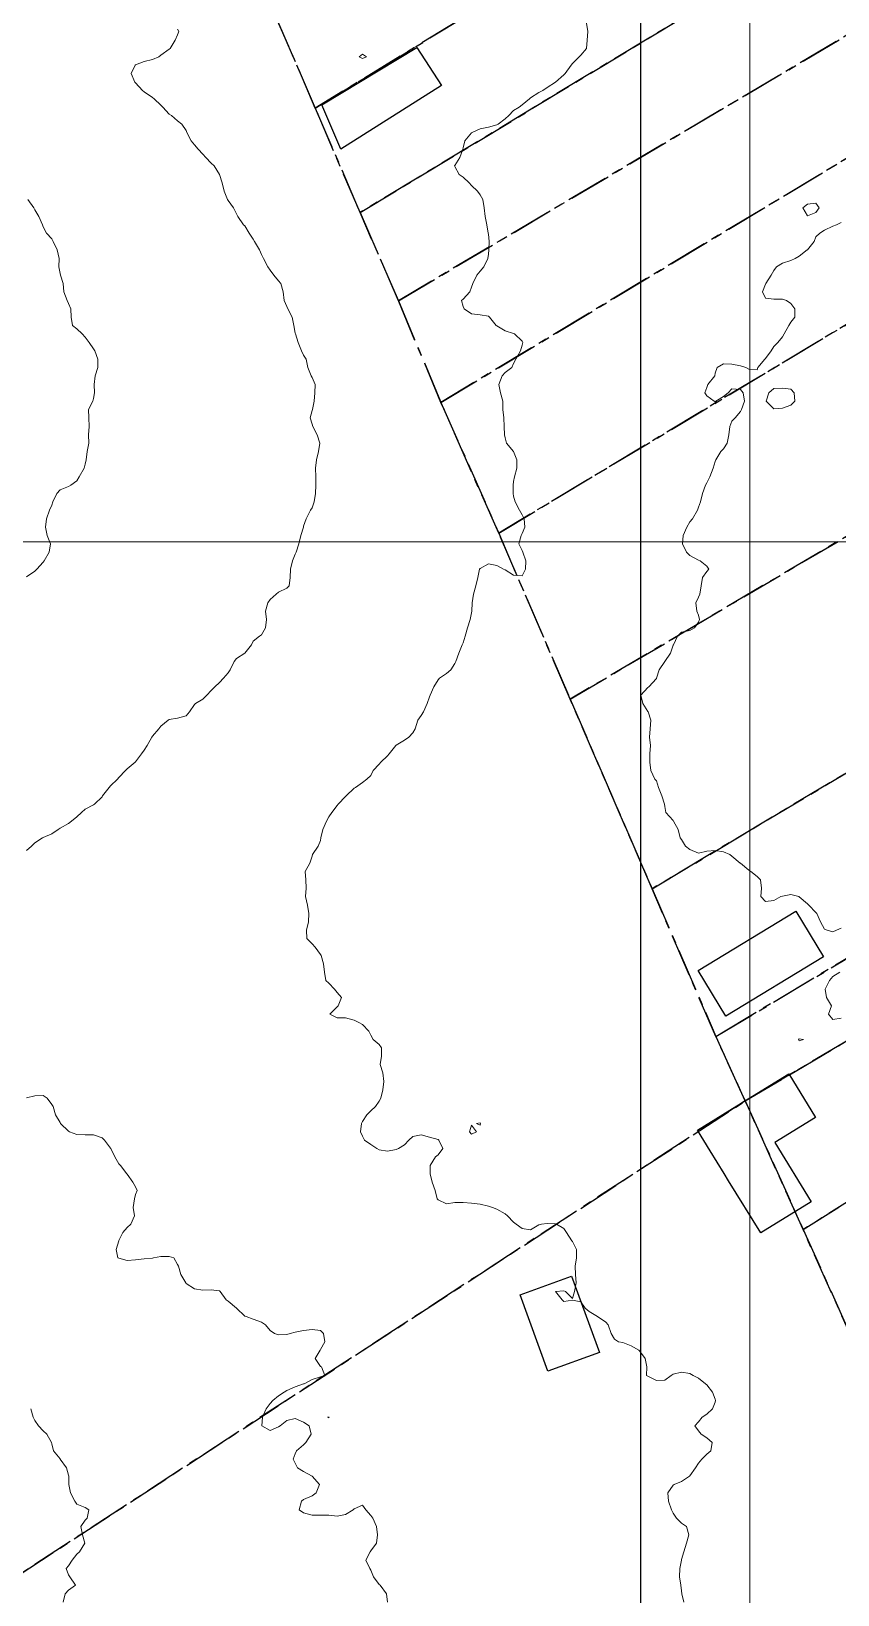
# Model space of a CAD drawing. Header units: centimetres. Extents: x 0 to 642158, y -847 to 649707.
# Drawn here: x 617224 to 617272, y 621224.7 to 621317.8 of the extents above; entities that cross this region are included whole.
import ezdxf

# ---------------------------------------------------------------- set-up
doc = ezdxf.new("R2010")
doc.units = ezdxf.units.CM
doc.header["$MEASUREMENT"] = 0
doc.linetypes.add('CENTERX2', pattern=[4, 2.5, -0.5, 0.5, -0.5])
doc.layers.add('MEV_grille', color=254, linetype='Continuous', lineweight=9)
doc.layers.add('WAL_topographie 0.5', color=253, linetype='Continuous', lineweight=20)
doc.layers.add('SPW_batiments', color=7, linetype='Continuous')
doc.layers.add('SPW_parcellaire cadastral', color=7, linetype='CENTERX2', lineweight=25, true_color=0xff0542)
picture_1 = doc.add_image_def('image2.png', size_in_pixel=(6614, 11023))

# ---------------------------------------------------------------- blocks, each defined once
blk = doc.blocks.new('*U114')
at = {"layer": 'MEV_grille', "transparency": 33554687}
blk.add_lwpolyline([(-1338.461, 0), (1338.461, 0)], dxfattribs=at)
blk = doc.blocks.new('*U115')
at = {"layer": 'MEV_grille', "color": 0, "linetype": 'ByBlock', "lineweight": -2, "transparency": 16777216}
blk.add_blockref('*U114', (0, -1100), dxfattribs=at)
blk = doc.blocks.new('*U112')
at = {"layer": 'MEV_grille', "transparency": 33554687}
blk.add_lwpolyline([(0, 1825.476), (0, -1825.476)], dxfattribs=at)
blk = doc.blocks.new('*U113')
at = {"layer": 'MEV_grille', "color": 0, "linetype": 'ByBlock', "lineweight": -2, "transparency": 16777216}
blk.add_blockref('*U112', (1900, 0), dxfattribs=at)

msp = doc.modelspace()

# ---------------------------------------------------------------- linework, layer by layer
at = {"layer": 'SPW_batiments'}
for points in [[(617248.451, 621314.535), (617242.469, 621310.75), (617241.335, 621313.4), (617246.985, 621316.801), (617248.451, 621314.535)], [(617271.207, 621262.672), (617265.394, 621259.126), (617263.736, 621261.844), (617269.549, 621265.39), (617271.207, 621262.672)], [(617265.29, 621249.761), (617264.459, 621251.112), (617263.697, 621252.353), (617266.71, 621254.205), (617269.131, 621255.692), (617270.724, 621253.1), (617268.303, 621251.612), (617270.474, 621248.079), (617267.461, 621246.228), (617265.55, 621249.337), (617265.29, 621249.761)], [(617256.201, 621243.654), (617257.856, 621239.104), (617254.792, 621237.99), (617253.138, 621242.54), (617256.201, 621243.654)]]:
    msp.add_lwpolyline(points, dxfattribs=at)
at = {"layer": 'SPW_parcellaire cadastral'}
for points in [[(617240.946, 621313.193), (617238.643, 621318.532), (617292.701, 621351.633), (617305.828, 621359.389), (617308.045, 621360.586), (617310.847, 621355.782), (617308.738, 621354.506), (617301.397, 621350.062), (617296.248, 621346.946), (617291.602, 621344.134), (617290.34, 621343.462), (617240.946, 621313.193)], [(617240.946, 621313.193), (617290.34, 621343.462), (617291.602, 621344.134), (617296.248, 621346.946), (617301.397, 621350.062), (617308.738, 621354.506), (617310.847, 621355.782), (617314.39, 621349.689), (617312.092, 621348.538), (617304.188, 621343.997), (617295.116, 621338.126), (617243.612, 621306.972), (617240.946, 621313.193)], [(617243.612, 621306.972), (617295.116, 621338.126), (617304.188, 621343.997), (617312.092, 621348.538), (617314.997, 621343.392), (617312.614, 621341.757), (617306.982, 621338.507), (617302.05, 621335.343), (617297.498, 621332.339), (617289.17, 621327.356), (617245.895, 621301.723), (617243.612, 621306.972)], [(617248.423, 621295.678), (617245.895, 621301.723), (617289.17, 621327.356), (617297.498, 621332.339), (617302.05, 621335.343), (617306.982, 621338.507), (617312.614, 621341.757), (617314.997, 621343.392), (617316.545, 621344.272), (617319.87, 621338.156), (617315.954, 621336.023), (617308.397, 621331.675), (617305.229, 621329.85), (617248.423, 621295.678)], [(617248.423, 621295.678), (617305.229, 621329.85), (617308.397, 621331.675), (617315.954, 621336.023), (617319.87, 621338.156), (617323.773, 621330.979), (617320.099, 621328.908), (617312.501, 621324.25), (617301.378, 621317.591), (617298.314, 621315.772), (617251.862, 621287.892), (617248.423, 621295.678)], [(617266.542, 621254.087), (617209.847, 621217.085), (617206.182, 621236.778), (617201.035, 621235.28), (617174.805, 621303.598), (617213.288, 621327.341), (617229.936, 621337.612), (617230.609, 621336.031), (617231.984, 621333.558), (617234.583, 621327.944), (617236.528, 621323.415), (617238.643, 621318.532), (617240.946, 621313.193), (617243.612, 621306.972), (617245.895, 621301.723), (617248.423, 621295.678), (617251.862, 621287.892), (617256.124, 621278.01), (617260.997, 621266.715), (617264.792, 621257.919), (617266.542, 621254.087)], [(617256.124, 621278.01), (617251.862, 621287.892), (617298.314, 621315.772), (617301.378, 621317.591), (617312.501, 621324.25), (617320.099, 621328.908), (617323.773, 621330.979), (617329.092, 621321.196), (617321.141, 621316.387), (617312.391, 621311.17), (617256.124, 621278.01)], [(617334.761, 621310.771), (617332.66, 621309.514), (617324.534, 621304.653), (617319.676, 621301.747), (617316.029, 621299.565), (617302.503, 621291.473), (617260.997, 621266.715), (617256.124, 621278.01), (617312.391, 621311.17), (617321.141, 621316.387), (617329.092, 621321.196), (617334.761, 621310.771)], [(617264.792, 621257.919), (617260.997, 621266.715), (617302.503, 621291.473), (617316.029, 621299.565), (617319.676, 621301.747), (617324.534, 621304.653), (617332.66, 621309.514), (617334.761, 621310.771), (617339.329, 621302.371), (617264.792, 621257.919)], [(617264.792, 621257.919), (617339.329, 621302.371), (617341.277, 621298.788), (617336.889, 621296.018), (617327.725, 621290.421), (617269.508, 621255.837), (617266.542, 621254.087), (617264.792, 621257.919)], [(617269.987, 621246.425), (617266.542, 621254.087), (617269.508, 621255.837), (617327.725, 621290.421), (617336.889, 621296.018), (617341.277, 621298.788), (617345.231, 621291.516), (617340.806, 621288.929), (617337.287, 621286.839), (617273.638, 621248.718), (617269.987, 621246.425)], [(617349.079, 621273.891), (617339.213, 621268.227), (617331.087, 621263.558), (617276.604, 621231.708), (617269.987, 621246.425), (617273.638, 621248.718), (617337.287, 621286.839), (617340.806, 621288.929), (617345.231, 621291.516), (617347.337, 621287.643), (617350.81, 621274.887), (617349.079, 621273.891)], [(617298.785, 621168.384), (617223.168, 621146.016), (617220.777, 621158.785), (617219.866, 621163.255), (617209.847, 621217.085), (617266.542, 621254.087), (617269.987, 621246.425), (617276.604, 621231.708), (617279.719, 621224.781), (617283.829, 621215.639), (617291.009, 621198.589), (617292.349, 621195.406), (617296.217, 621180.341), (617297.034, 621177.191), (617297.817, 621174.307), (617298.785, 621168.384)]]:
    msp.add_lwpolyline(points, dxfattribs=at)
at = {"layer": 'WAL_topographie 0.5'}
for points in [[(617232.75, 621317.9), (617232.818, 621317.75), (617232.75, 621317.562), (617232.611, 621317.25), (617232.3, 621316.75), (617232.25, 621316.712), (617231.75, 621316.341), (617231.63, 621316.25), (617231.25, 621316.097), (617230.75, 621315.973), (617230.25, 621315.768), (617230.225, 621315.75), (617229.974, 621315.25), (617230.193, 621314.75), (617230.25, 621314.692), (617230.661, 621314.25), (617230.75, 621314.162), (617231.25, 621313.832), (617231.352, 621313.75), (617231.75, 621313.37), (617231.86, 621313.25), (617232.25, 621312.844), (617232.382, 621312.75), (617232.75, 621312.429), (617233, 621312.25), (617233.25, 621311.861), (617233.304, 621311.75), (617233.564, 621311.25), (617233.75, 621311), (617233.967, 621310.75), (617234.25, 621310.446), (617234.427, 621310.25), (617234.75, 621309.917), (617234.917, 621309.75), (617235.25, 621309.25), (617235.25, 621309.25), (617235.4, 621308.75), (617235.515, 621308.25), (617235.726, 621307.75), (617235.75, 621307.7), (617236.071, 621307.25), (617236.25, 621306.893), (617236.324, 621306.75), (617236.678, 621306.25), (617236.75, 621306.178), (617237.007, 621305.75), (617237.25, 621305.396), (617237.324, 621305.25), (617237.628, 621304.75), (617237.75, 621304.475), (617237.868, 621304.25), (617238.113, 621303.75), (617238.25, 621303.538), (617238.477, 621303.25), (617238.75, 621302.917), (617238.891, 621302.75), (617239.031, 621302.25), (617239.083, 621301.75), (617239.25, 621301.375), (617239.304, 621301.25), (617239.571, 621300.75), (617239.663, 621300.25), (617239.75, 621299.806), (617239.763, 621299.75), (617239.933, 621299.25), (617240.114, 621298.75), (617240.25, 621298.485), (617240.398, 621298.25), (617240.5, 621297.75), (617240.702, 621297.25), (617240.75, 621297.167), (617240.929, 621296.75), (617240.911, 621296.25), (617240.875, 621295.75), (617240.769, 621295.25), (617240.75, 621295.194), (617240.647, 621294.75), (617240.75, 621294.387), (617240.788, 621294.25), (617241.061, 621293.75), (617241.205, 621293.25), (617241.139, 621292.75), (617241.018, 621292.25), (617240.952, 621291.75), (617240.97, 621291.25), (617240.974, 621290.75), (617240.961, 621290.25), (617240.884, 621289.75), (617240.75, 621289.406), (617240.667, 621289.25), (617240.4, 621288.75), (617240.25, 621288.3), (617240.237, 621288.25), (617240.093, 621287.75), (617239.964, 621287.25), (617239.804, 621286.75), (617239.75, 621286.632), (617239.595, 621286.25), (617239.468, 621285.75), (617239.454, 621285.25), (617239.397, 621284.75), (617239.25, 621284.611), (617238.75, 621284.386), (617238.607, 621284.25), (617238.25, 621283.95), (617238.115, 621283.75), (617237.98, 621283.25), (617238.038, 621282.75), (617237.974, 621282.25), (617237.75, 621281.844), (617237.613, 621281.75), (617237.25, 621281.464), (617237.153, 621281.25), (617236.75, 621280.75), (617236.75, 621280.75), (617236.25, 621280.432), (617236.114, 621280.25), (617235.867, 621279.75), (617235.75, 621279.583), (617235.475, 621279.25), (617235.25, 621279.007), (617234.971, 621278.75), (617234.75, 621278.523), (617234.493, 621278.25), (617234.25, 621278.007), (617233.821, 621277.75), (617233.75, 621277.682), (617233.453, 621277.25), (617233.25, 621277.009), (617232.75, 621276.868), (617232.25, 621276.787), (617232.192, 621276.75), (617231.75, 621276.391), (617231.621, 621276.25), (617231.25, 621275.802), (617231.219, 621275.75), (617230.928, 621275.25), (617230.75, 621274.974), (617230.602, 621274.75), (617230.25, 621274.28), (617230.217, 621274.25), (617229.75, 621273.85), (617229.641, 621273.75), (617229.25, 621273.347), (617229.177, 621273.25), (617228.75, 621272.843), (617228.668, 621272.75), (617228.279, 621272.25), (617228.25, 621272.2), (617227.8, 621271.75), (617227.75, 621271.713), (617227.25, 621271.455), (617227.021, 621271.25), (617226.75, 621271), (617226.422, 621270.75), (617226.25, 621270.611), (617225.75, 621270.326), (617225.641, 621270.25), (617225.25, 621269.985), (617224.75, 621269.779), (617224.702, 621269.75), (617224.25, 621269.453), (617224.053, 621269.25), (617223.75, 621268.994)], [(617257.094, 621318.25), (617257.171, 621317.75), (617257.125, 621317.25), (617257.088, 621316.75), (617256.75, 621316.353), (617256.656, 621316.25), (617256.25, 621315.856), (617256.177, 621315.75), (617255.826, 621315.25), (617255.75, 621315.177), (617255.25, 621314.75), (617255.25, 621314.75), (617254.75, 621314.433), (617254.482, 621314.25), (617254.25, 621314.123), (617253.75, 621313.802), (617253.693, 621313.75), (617253.25, 621313.389), (617253.083, 621313.25), (617252.75, 621313.055), (617252.463, 621312.75), (617252.25, 621312.558), (617251.838, 621312.25), (617251.75, 621312.2), (617251.25, 621312.066), (617250.75, 621311.962), (617250.28, 621311.75), (617250.25, 621311.733), (617249.855, 621311.25), (617249.75, 621310.839), (617249.727, 621310.75), (617249.553, 621310.25), (617249.25, 621309.771), (617249.237, 621309.75), (617249.25, 621309.715), (617249.505, 621309.25), (617249.75, 621309.085), (617250.113, 621308.75), (617250.25, 621308.586), (617250.592, 621308.25), (617250.75, 621308.039), (617250.913, 621307.75), (617251, 621307.25), (617251.059, 621306.75), (617251.149, 621306.25), (617251.244, 621305.75), (617251.25, 621305.694), (617251.294, 621305.25), (617251.283, 621304.75), (617251.25, 621304.5), (617251.21, 621304.25), (617250.968, 621303.75), (617250.75, 621303.495), (617250.552, 621303.25), (617250.326, 621302.75), (617250.25, 621302.531), (617250.145, 621302.25), (617249.75, 621301.814), (617249.654, 621301.75), (617249.75, 621301.393), (617249.798, 621301.25), (617250.25, 621300.944), (617250.75, 621300.888), (617251.25, 621300.811), (617251.306, 621300.75), (617251.718, 621300.25), (617251.75, 621300.225), (617252.25, 621299.939), (617252.75, 621299.772), (617252.803, 621299.75), (617253.25, 621299.325), (617253.294, 621299.25), (617253.25, 621299.083), (617253.167, 621298.75), (617252.89, 621298.25), (617252.75, 621297.989), (617252.64, 621297.75), (617252.25, 621297.455), (617252.068, 621297.25), (617251.875, 621296.75), (617251.971, 621296.25), (617252.115, 621295.75), (617252.117, 621295.25), (617252.167, 621294.75), (617252.197, 621294.25), (617252.216, 621293.75), (617252.25, 621293.568), (617252.323, 621293.25), (617252.75, 621292.75), (617252.75, 621292.75), (617252.948, 621292.25), (617252.933, 621291.75), (617252.807, 621291.25), (617252.75, 621290.958), (617252.714, 621290.75), (617252.716, 621290.25), (617252.75, 621290.09), (617252.844, 621289.75), (617253.1, 621289.25), (617253.25, 621288.983), (617253.371, 621288.75), (617253.409, 621288.25), (617253.25, 621287.861), (617253.194, 621287.75), (617253.052, 621287.25), (617253.25, 621286.854), (617253.303, 621286.75), (617253.479, 621286.25), (617253.456, 621285.75), (617253.25, 621285.355), (617252.75, 621285.394), (617252.25, 621285.702), (617252.146, 621285.75), (617251.75, 621285.971), (617251.25, 621286.06), (617250.75, 621285.781), (617250.728, 621285.75), (617250.625, 621285.25), (617250.494, 621284.75), (617250.363, 621284.25), (617250.288, 621283.75), (617250.264, 621283.25), (617250.25, 621283.15), (617250.173, 621282.75), (617250.012, 621282.25), (617249.873, 621281.75), (617249.75, 621281.361), (617249.694, 621281.25), (617249.48, 621280.75), (617249.303, 621280.25), (617249.25, 621280.139), (617249.009, 621279.75), (617248.75, 621279.536), (617248.333, 621279.25), (617248.25, 621279.167), (617247.994, 621278.75), (617247.783, 621278.25), (617247.75, 621278.15), (617247.614, 621277.75), (617247.382, 621277.25), (617247.25, 621277.033), (617247.053, 621276.75), (617246.899, 621276.25), (617246.75, 621276), (617246.521, 621275.75), (617246.25, 621275.569), (617245.75, 621275.268), (617245.735, 621275.25), (617245.336, 621274.75), (617245.25, 621274.63), (617244.854, 621274.25), (617244.75, 621274.146), (617244.398, 621273.75), (617244.25, 621273.464), (617244.019, 621273.25), (617243.75, 621273.044), (617243.333, 621272.75), (617243.25, 621272.708), (617242.792, 621272.25), (617242.75, 621272.204), (617242.315, 621271.75), (617242.25, 621271.685), (617241.938, 621271.25), (617241.75, 621271), (617241.604, 621270.75), (617241.397, 621270.25), (617241.283, 621269.75), (617241.25, 621269.583), (617241.114, 621269.25), (617240.781, 621268.75), (617240.75, 621268.667), (617240.611, 621268.25), (617240.344, 621267.75), (617240.375, 621267.25), (617240.4, 621266.75), (617240.368, 621266.25), (617240.485, 621265.75), (617240.557, 621265.25), (617240.539, 621264.75), (617240.421, 621264.25), (617240.432, 621263.75), (617240.75, 621263.446), (617240.946, 621263.25), (617241.25, 621262.813), (617241.288, 621262.75), (617241.429, 621262.25), (617241.488, 621261.75), (617241.574, 621261.25), (617241.75, 621261.1), (617242.083, 621260.75), (617242.25, 621260.544), (617242.5, 621260.25), (617242.306, 621259.75), (617242.25, 621259.688), (617241.812, 621259.25), (617242.25, 621259.044), (617242.75, 621259.028), (617243.25, 621258.896), (617243.542, 621258.75), (617243.75, 621258.631), (617244.131, 621258.25), (617244.25, 621258), (617244.389, 621257.75), (617244.75, 621257.454), (617244.891, 621257.25), (617244.879, 621256.75), (617244.813, 621256.25), (617244.962, 621255.75), (617245.028, 621255.25), (617244.962, 621254.75), (617244.852, 621254.25), (617244.75, 621254.065), (617244.538, 621253.75), (617244.25, 621253.505), (617244.019, 621253.25), (617243.75, 621252.861), (617243.687, 621252.75), (617243.639, 621252.25), (617243.75, 621251.991), (617243.875, 621251.75), (617244.25, 621251.49), (617244.603, 621251.25), (617244.75, 621251.179), (617245.25, 621251.088), (617245.75, 621251.198), (617245.897, 621251.25), (617246.25, 621251.472), (617246.509, 621251.75), (617246.75, 621251.969), (617247.25, 621252.075), (617247.75, 621251.926), (617248.25, 621251.785), (617248.307, 621251.75), (617248.539, 621251.25), (617248.25, 621250.871), (617248.091, 621250.75), (617247.78, 621250.25), (617247.78, 621249.75), (617247.901, 621249.25), (617248.074, 621248.75), (617248.203, 621248.25), (617248.25, 621248.189), (617248.75, 621247.952), (617249.25, 621248.039), (617249.75, 621248.037), (617250.25, 621247.997), (617250.75, 621247.95), (617251.25, 621247.821), (617251.5, 621247.75), (617251.75, 621247.643), (617252.25, 621247.375), (617252.378, 621247.25), (617252.75, 621246.869), (617252.897, 621246.75), (617253.25, 621246.495), (617253.75, 621246.404), (617254.25, 621246.717), (617254.417, 621246.75), (617254.75, 621246.788), (617255.25, 621246.766), (617255.3, 621246.75), (617255.75, 621246.485), (617255.904, 621246.25), (617256.217, 621245.75), (617256.25, 621245.714), (617256.491, 621245.25), (617256.493, 621244.75), (617256.417, 621244.25), (617256.429, 621243.75), (617256.481, 621243.25), (617256.375, 621242.75), (617256.25, 621242.333), (617255.833, 621242.75), (617255.75, 621242.778), (617255.251, 621242.75), (617255.636, 621242.25), (617255.75, 621242.154), (617256.25, 621242.221), (617256.75, 621242.118), (617257.019, 621241.75), (617257.25, 621241.55), (617257.75, 621241.25), (617257.75, 621241.25), (617258.25, 621240.908), (617258.37, 621240.75), (617258.555, 621240.25), (617258.75, 621239.9), (617259, 621239.75), (617259.25, 621239.706), (617259.75, 621239.516), (617260.213, 621239.25), (617260.25, 621239.217), (617260.591, 621238.75), (617260.679, 621238.25), (617260.662, 621237.75), (617260.75, 621237.708), (617261.25, 621237.452), (617261.75, 621237.466), (617262.129, 621237.75), (617262.25, 621237.82), (617262.75, 621237.937), (617263.25, 621237.853), (617263.444, 621237.75), (617263.75, 621237.573), (617264.176, 621237.25), (617264.25, 621237.18), (617264.586, 621236.75), (617264.75, 621236.33), (617264.775, 621236.25), (617264.75, 621236.159), (617264.586, 621235.75), (617264.25, 621235.447), (617263.977, 621235.25), (617263.75, 621234.972), (617263.534, 621234.75), (617263.75, 621234.442), (617263.906, 621234.25), (617264.25, 621234.038), (617264.569, 621233.75), (617264.495, 621233.25), (617264.25, 621233.047), (617263.958, 621232.75), (617263.75, 621232.513), (617263.571, 621232.25), (617263.25, 621231.776), (617263.224, 621231.75), (617262.75, 621231.423), (617262.311, 621231.25), (617262.25, 621231.214), (617261.939, 621230.75), (617261.98, 621230.25), (617262.157, 621229.75), (617262.25, 621229.55), (617262.438, 621229.25), (617262.75, 621228.947), (617263.046, 621228.75), (617263.175, 621228.25), (617263.052, 621227.75), (617262.879, 621227.25), (617262.75, 621226.78), (617262.741, 621226.75), (617262.652, 621226.25), (617262.627, 621225.75), (617262.702, 621225.25), (617262.75, 621224.917), (617262.773, 621224.75), (617262.875, 621224.25)], [(617244, 621316.25), (617243.75, 621316.155), (617243.55, 621316.25), (617243.75, 621316.404), (617244, 621316.25)], [(617223.841, 621307.75), (617224.186, 621307.25), (617224.25, 621307.146), (617224.488, 621306.75), (617224.709, 621306.25), (617224.75, 621306.135), (617224.95, 621305.75), (617225.25, 621305.409), (617225.345, 621305.25), (617225.583, 621304.75), (617225.705, 621304.25), (617225.67, 621303.75), (617225.75, 621303.35), (617225.766, 621303.25), (617225.927, 621302.75), (617225.978, 621302.25), (617226.167, 621301.75), (617226.25, 621301.555), (617226.395, 621301.25), (617226.41, 621300.75), (617226.5, 621300.25), (617226.75, 621300.06), (617227.075, 621299.75), (617227.25, 621299.555), (617227.479, 621299.25), (617227.75, 621298.868), (617227.811, 621298.75), (617227.991, 621298.25), (617227.991, 621297.75), (617227.843, 621297.25), (617227.773, 621296.75), (617227.803, 621296.25), (617227.75, 621295.917), (617227.708, 621295.75), (617227.434, 621295.25), (617227.469, 621294.75), (617227.486, 621294.25), (617227.438, 621293.75), (617227.464, 621293.25), (617227.369, 621292.75), (617227.307, 621292.25), (617227.25, 621292), (617227.181, 621291.75), (617226.889, 621291.25), (617226.75, 621291.012), (617226.383, 621290.75), (617226.25, 621290.667), (617225.75, 621290.477), (617225.55, 621290.25), (617225.318, 621289.75), (617225.25, 621289.562), (617225.118, 621289.25), (617224.95, 621288.75), (617224.88, 621288.25), (617224.977, 621287.75), (617225.179, 621287.25), (617225.095, 621286.75), (617224.807, 621286.25), (617224.75, 621286.163), (617224.37, 621285.75), (617224.25, 621285.635), (617223.75, 621285.295)], [(617270.75, 621306.981), (617270.934, 621307.25), (617270.75, 621307.542), (617270.25, 621307.476), (617269.97, 621307.25), (617270.25, 621306.783), (617270.75, 621306.981)], [(617272.25, 621306.386), (617271.977, 621306.25), (617271.75, 621306.167), (617271.25, 621305.932), (617270.983, 621305.75), (617270.75, 621305.531), (617270.635, 621305.25), (617270.25, 621304.766), (617270.236, 621304.75), (617269.75, 621304.38), (617269.519, 621304.25), (617269.25, 621304.131), (617268.75, 621303.97), (617268.406, 621303.75), (617268.25, 621303.533), (617268.079, 621303.25), (617267.765, 621302.75), (617267.75, 621302.708), (617267.56, 621302.25), (617267.75, 621301.883), (617268.25, 621301.817), (617268.75, 621301.831), (617269, 621301.75), (617269.25, 621301.562), (617269.488, 621301.25), (617269.5, 621300.75), (617269.25, 621300.445), (617269.133, 621300.25), (617268.85, 621299.75), (617268.75, 621299.583), (617268.489, 621299.25), (617268.25, 621299.011), (617268.092, 621298.75), (617267.75, 621298.286), (617267.71, 621298.25), (617267.298, 621297.75), (617267.25, 621297.607), (617266.75, 621297.662), (617266.583, 621297.75), (617266.25, 621297.854), (617265.75, 621297.947), (617265.25, 621297.972), (617264.875, 621297.75), (617264.75, 621297.417), (617264.725, 621297.25), (617264.311, 621296.75), (617264.25, 621296.568), (617264.133, 621296.25), (617264.25, 621296.075), (617264.683, 621295.75), (617264.75, 621295.714), (617264.794, 621295.75), (617265.25, 621296.034), (617265.526, 621296.25), (617265.75, 621296.491), (617266.25, 621296.45), (617266.417, 621296.25), (617266.49, 621295.75), (617266.313, 621295.25), (617266.25, 621295.139), (617265.932, 621294.75), (617265.75, 621294.55), (617265.625, 621294.25), (617265.56, 621293.75), (617265.472, 621293.25), (617265.25, 621292.917), (617265.096, 621292.75), (617264.787, 621292.25), (617264.75, 621292.15), (617264.621, 621291.75), (617264.422, 621291.25), (617264.25, 621290.883), (617264.176, 621290.75), (617263.993, 621290.25), (617263.882, 621289.75), (617263.75, 621289.429), (617263.69, 621289.25), (617263.399, 621288.75), (617263.25, 621288.56), (617263.059, 621288.25), (617262.853, 621287.75), (617262.806, 621287.25), (617263.036, 621286.75), (617263.25, 621286.562), (617263.75, 621286.288), (617263.861, 621286.25), (617264.25, 621285.932), (617264.375, 621285.75), (617264.25, 621285.617), (617263.988, 621285.25), (617263.917, 621284.75), (617263.833, 621284.25), (617263.75, 621284.074), (617263.605, 621283.75), (617263.658, 621283.25), (617263.75, 621283), (617263.81, 621282.75), (617263.75, 621282.583), (617263.524, 621282.25), (617263.25, 621282.093), (617262.75, 621281.992), (617262.508, 621281.75), (617262.26, 621281.25), (617262.25, 621281.23), (617262.094, 621280.75), (617261.75, 621280.25), (617261.75, 621280.25), (617261.422, 621279.75), (617261.256, 621279.25), (617261.25, 621279.235), (617260.806, 621278.75), (617260.75, 621278.697), (617260.325, 621278.25), (617260.453, 621277.75), (617260.75, 621277.272), (617260.762, 621277.25), (617260.922, 621276.75), (617260.88, 621276.25), (617260.837, 621275.75), (617260.9, 621275.25), (617260.854, 621274.75), (617260.853, 621274.25), (617260.917, 621273.75), (617261.156, 621273.25), (617261.25, 621273.135), (617261.382, 621272.75), (617261.583, 621272.25), (617261.737, 621271.75), (617261.75, 621271.625), (617261.815, 621271.25), (617262.25, 621270.774), (617262.264, 621270.75), (617262.547, 621270.25), (617262.675, 621269.75), (617262.75, 621269.65), (617262.981, 621269.25), (617263.25, 621269.05), (617263.75, 621268.833), (617264.25, 621268.948), (617264.75, 621269.002), (617265.25, 621268.912), (617265.625, 621268.75), (617265.75, 621268.656), (617266.241, 621268.25), (617266.25, 621268.239), (617266.75, 621267.828), (617266.867, 621267.75), (617267.25, 621267.439), (617267.444, 621267.25), (617267.5, 621266.75), (617267.474, 621266.25), (617267.75, 621265.964), (617268.25, 621266.017), (617268.65, 621266.25), (617268.75, 621266.282), (617269.25, 621266.376), (617269.731, 621266.25), (617269.75, 621266.242), (617270.25, 621265.818), (617270.328, 621265.75), (617270.75, 621265.302), (617270.792, 621265.25), (617271.027, 621264.75), (617271.25, 621264.314), (617271.417, 621264.25), (617271.75, 621264.164), (617271.972, 621264.25), (617272.25, 621264.382)], [(617269.491, 621295.75), (617269.25, 621295.509), (617268.75, 621295.329), (617268.25, 621295.302), (617267.786, 621295.75), (617267.937, 621296.25), (617268.25, 621296.5), (617268.75, 621296.532), (617269.25, 621296.467), (617269.45, 621296.25), (617269.491, 621295.75)], [(617272.178, 621261.75), (617271.75, 621261.5), (617271.554, 621261.25), (617271.304, 621260.75), (617271.387, 621260.25), (617271.673, 621259.75), (617271.491, 621259.25), (617271.75, 621258.932), (617272.25, 621259.018)], [(617269.75, 621257.667), (617270, 621257.75), (617269.75, 621257.776), (617269.708, 621257.75), (617269.75, 621257.667)], [(617223.75, 621254.278), (617224.25, 621254.396), (617224.75, 621254.412), (617224.989, 621254.25), (617225.25, 621253.875), (617225.345, 621253.75), (617225.487, 621253.25), (617225.75, 621252.796), (617225.77, 621252.75), (617226.25, 621252.288), (617226.317, 621252.25), (617226.75, 621252.095), (617227.25, 621252.064), (617227.75, 621252.066), (617228.25, 621251.882), (617228.391, 621251.75), (617228.75, 621251.271), (617228.765, 621251.25), (617229.008, 621250.75), (617229.25, 621250.333), (617229.344, 621250.25), (617229.728, 621249.75), (617229.75, 621249.722), (617230.09, 621249.25), (617230.25, 621248.964), (617230.347, 621248.75), (617230.25, 621248.519), (617230.174, 621248.25), (617230.111, 621247.75), (617230.183, 621247.25), (617229.962, 621246.75), (617229.75, 621246.556), (617229.494, 621246.25), (617229.25, 621245.773), (617229.242, 621245.75), (617229.096, 621245.25), (617229.185, 621244.75), (617229.25, 621244.72), (617229.75, 621244.59), (617230.25, 621244.627), (617230.75, 621244.694), (617231.25, 621244.735), (617231.321, 621244.75), (617231.75, 621244.82), (617232.25, 621244.831), (617232.521, 621244.75), (617232.75, 621244.357), (617232.795, 621244.25), (617232.946, 621243.75), (617233.23, 621243.25), (617233.25, 621243.219), (617233.75, 621242.897), (617234.25, 621242.821), (617234.75, 621242.845), (617235.25, 621242.775), (617235.276, 621242.75), (617235.643, 621242.25), (617235.75, 621242.175), (617236.25, 621241.75), (617236.25, 621241.75), (617236.75, 621241.282), (617236.827, 621241.25), (617237.25, 621241.097), (617237.75, 621240.924), (617237.984, 621240.75), (617238.25, 621240.423), (617238.515, 621240.25), (617238.75, 621240.161), (617239.25, 621240.186), (617239.458, 621240.25), (617239.75, 621240.32), (617240.25, 621240.41), (617240.75, 621240.48), (617241.25, 621240.417), (617241.429, 621240.25), (617241.503, 621239.75), (617241.25, 621239.284), (617241.227, 621239.25), (617240.94, 621238.75), (617241.25, 621238.28), (617241.309, 621238.25), (617241.519, 621237.75), (617241.25, 621237.667), (617240.75, 621237.503), (617240.274, 621237.25), (617240.25, 621237.241), (617239.75, 621237.067), (617239.25, 621236.848), (617239.099, 621236.75), (617238.75, 621236.521), (617238.421, 621236.25), (617238.25, 621236.075), (617238.016, 621235.75), (617237.801, 621235.25), (617237.767, 621234.75), (617238.25, 621234.471), (617238.75, 621234.69), (617238.844, 621234.75), (617239.25, 621235.067), (617239.75, 621235.177), (617240.25, 621234.964), (617240.576, 621234.75), (617240.694, 621234.25), (617240.383, 621233.75), (617240.25, 621233.612), (617239.83, 621233.25), (617239.75, 621233.083), (617239.621, 621232.75), (617239.75, 621232.515), (617239.891, 621232.25), (617240.25, 621232.015), (617240.75, 621231.75), (617240.75, 621231.75), (617241.198, 621231.25), (617241.006, 621230.75), (617240.75, 621230.573), (617240.25, 621230.354), (617240.121, 621230.25), (617239.99, 621229.75), (617240.25, 621229.556), (617240.75, 621229.425), (617241.25, 621229.427), (617241.75, 621229.429), (617242.25, 621229.371), (617242.75, 621229.469), (617243.189, 621229.75), (617243.25, 621229.797), (617243.75, 621230.023), (617243.954, 621229.75), (617244.25, 621229.399), (617244.365, 621229.25), (617244.591, 621228.75), (617244.643, 621228.25), (617244.58, 621227.75), (617244.25, 621227.294), (617244.208, 621227.25), (617243.95, 621226.75), (617244.185, 621226.25), (617244.25, 621226.15), (617244.412, 621225.75), (617244.75, 621225.304), (617244.798, 621225.25), (617245.187, 621224.75), (617245.234, 621224.25)], [(617250.54, 621252.25), (617250.25, 621252.116), (617250.119, 621252.25), (617250.25, 621252.643), (617250.54, 621252.25)], [(617250.771, 621252.75), (617250.75, 621252.65), (617250.55, 621252.75), (617250.75, 621252.776), (617250.771, 621252.75)], [(617224.013, 621235.75), (617224.142, 621235.25), (617224.25, 621235.06), (617224.46, 621234.75), (617224.75, 621234.45), (617224.957, 621234.25), (617225.232, 621233.75), (617225.25, 621233.679), (617225.357, 621233.25), (617225.75, 621232.772), (617225.764, 621232.75), (617226.141, 621232.25), (617226.25, 621231.812), (617226.268, 621231.75), (617226.275, 621231.25), (617226.375, 621230.75), (617226.631, 621230.25), (617226.75, 621230.071), (617227.25, 621229.875), (617227.464, 621229.75), (617227.365, 621229.25), (617227.25, 621229.125), (617226.985, 621228.75), (617227.083, 621228.25), (617227.225, 621227.75), (617226.902, 621227.25), (617226.75, 621227.104), (617226.476, 621226.75), (617226.25, 621226.4), (617226.114, 621226.25), (617226.25, 621225.875), (617226.341, 621225.75), (617226.659, 621225.25), (617226.25, 621224.95), (617226.062, 621224.75), (617225.938, 621224.25)], [(617241.766, 621235.25), (617241.75, 621235.219), (617241.678, 621235.25), (617241.75, 621235.265), (617241.766, 621235.25)]]:
    msp.add_lwpolyline(points, dxfattribs=at)

# ---------------------------------------------------------------- block references
at = {"layer": 'MEV_grille', "transparency": 33554687}
for name, p in [('*U113', (615366.814, 620593.644)), ('*U115', (616669.481, 622387.381))]:
    msp.add_blockref(name, p, dxfattribs=at)

# ---------------------------------------------------------------- pictures from other files: only their frames are drawn
image = msp.add_image(picture_1, insert=(616830.845, 620745.783), size_in_units=(429.466, 715.756), dxfattribs=dict(brightness=75))
image.dxf.flags = 7

doc.saveas('drawing.dxf')
